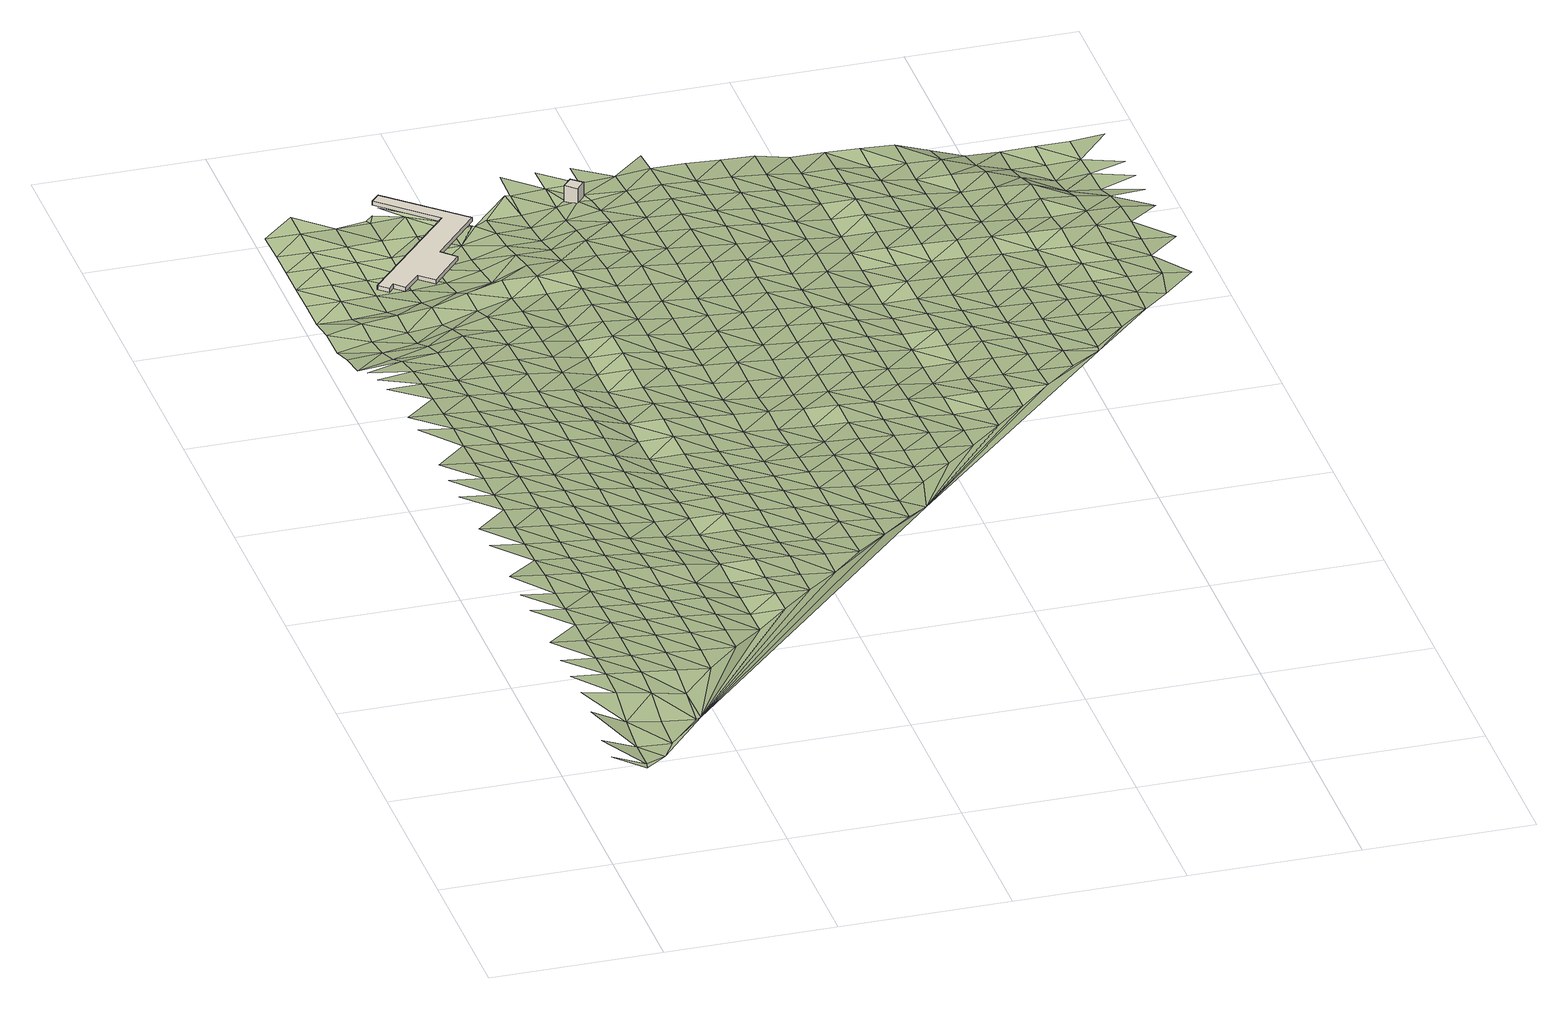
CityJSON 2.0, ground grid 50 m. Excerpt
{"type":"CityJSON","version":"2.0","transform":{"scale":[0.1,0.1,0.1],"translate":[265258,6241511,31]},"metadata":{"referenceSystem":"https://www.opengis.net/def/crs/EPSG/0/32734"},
"CityObjects":{
"building1":{"type":"Building","attributes":{"building":"roof","building:levels":"1","footprint":{"type":"Polygon"},"plus_code":"CCX4X4XW+XFR","ground_height":38.72,"bottom_roof_height":41.52,"roof_height":42.82},"geometry":[{"type":"Solid","lod":"1","boundaries":[[[[0,1,2,3]],[[1,4,5,2]],[[4,6,7,5]],[[6,8,9,7]],[[8,10,11,9]],[[10,12,13,11]],[[12,14,15,13]],[[14,16,17,15]],[[16,18,19,17]],[[18,20,21,19]],[[20,22,23,21]],[[22,0,3,23]],[[3,2,5,7,9,11,13,15,17,19,21,23]],[[22,20,18,16,14,12,10,8,6,4,1,0]]]]}]},
"building2":{"type":"Building","attributes":{"building":"guardhouse","building:levels":"1","footprint":{"type":"Polygon"},"plus_code":"CGX6XCXV+XPR","ground_height":41.67,"building_height":4.1,"roof_height":45.77},"geometry":[{"type":"Solid","lod":"1","boundaries":[[[[24,25,26,27]],[[25,28,29,26]],[[28,30,31,29]],[[30,24,27,31]],[[27,26,29,31]],[[30,28,25,24]]]]}]},
"terrain1":{"type":"TINRelief","geometry":[{"type":"CompositeSurface","lod":"1","boundaries":[[[32,33,34]],[[33,35,36]],[[35,37,38]],[[39,33,32]],[[33,39,35]],[[40,37,41]],[[42,37,35]],[[35,39,42]],[[43,41,44]],[[45,46,44]],[[41,37,47]],[[37,42,48]],[[41,47,44]],[[47,37,48]],[[45,49,50]],[[51,50,49]],[[39,52,42]],[[44,53,45]],[[53,44,47]],[[48,42,54]],[[55,49,45]],[[56,57,51]],[[48,54,47]],[[45,53,55]],[[54,42,52]],[[56,58,59]],[[53,47,60]],[[51,49,61]],[[49,55,62]],[[60,47,54]],[[61,56,51]],[[58,63,64]],[[61,49,62]],[[53,65,55]],[[60,54,52]],[[64,63,66]],[[65,53,60]],[[67,58,56]],[[62,55,68]],[[56,61,69]],[[68,55,65]],[[58,67,63]],[[56,69,67]],[[70,66,71]],[[62,72,61]],[[73,60,52]],[[72,62,68]],[[63,74,66]],[[60,73,65]],[[71,75,76]],[[69,61,77]],[[63,67,74]],[[68,65,73]],[[78,76,75]],[[77,61,72]],[[66,79,71]],[[69,80,67]],[[79,66,74]],[[72,68,81]],[[80,69,77]],[[82,75,71]],[[81,68,73]],[[83,84,78]],[[67,85,74]],[[73,52,86]],[[71,79,82]],[[72,87,77]],[[85,67,80]],[[83,88,89]],[[72,81,87]],[[79,74,90]],[[78,75,91]],[[75,82,92]],[[80,77,93]],[[90,74,85]],[[91,83,78]],[[88,94,95]],[[91,75,92]],[[77,87,93]],[[79,96,82]],[[73,86,81]],[[85,80,97]],[[95,94,98]],[[96,79,90]],[[87,81,86]],[[97,80,93]],[[99,86,52]],[[100,88,83]],[[92,82,101]],[[83,91,102]],[[85,103,90]],[[101,82,96]],[[88,100,94]],[[87,104,93]],[[103,85,97]],[[105,98,106]],[[83,102,100]],[[92,107,91]],[[104,87,86]],[[96,90,108]],[[107,92,101]],[[94,109,98]],[[97,93,110]],[[108,90,103]],[[106,111,112]],[[102,91,113]],[[94,100,109]],[[110,93,104]],[[101,96,114]],[[115,112,111]],[[113,91,107]],[[103,97,116]],[[98,117,106]],[[96,108,114]],[[52,118,99]],[[102,119,100]],[[117,98,109]],[[116,97,110]],[[107,101,120]],[[104,86,99]],[[119,102,113]],[[103,121,108]],[[122,111,106]],[[120,101,114]],[[115,123,124]],[[100,125,109]],[[104,99,110]],[[121,103,116]],[[106,117,122]],[[126,113,107]],[[125,100,119]],[[114,108,127]],[[107,120,126]],[[123,128,129]],[[117,109,130]],[[131,115,111]],[[116,110,132]],[[127,108,121]],[[111,122,133]],[[134,119,113]],[[130,109,125]],[[99,132,110]],[[120,114,135]],[[115,131,123]],[[52,136,118]],[[128,137,138]],[[131,111,133]],[[113,126,134]],[[121,116,139]],[[117,140,122]],[[114,127,135]],[[125,119,141]],[[140,117,130]],[[132,139,116]],[[142,143,144]],[[128,123,145]],[[137,146,143]],[[141,119,134]],[[133,122,147]],[[126,120,148]],[[120,135,149]],[[123,131,145]],[[142,144,150]],[[127,121,151]],[[143,146,144]],[[139,152,121]],[[147,122,140]],[[153,130,125]],[[154,137,128]],[[126,148,134]],[[99,118,132]],[[141,155,125]],[[148,120,149]],[[133,156,131]],[[127,151,135]],[[121,152,151]],[[145,154,128]],[[140,130,153]],[[150,157,158]],[[125,155,153]],[[156,133,147]],[[136,52,159]],[[160,146,137]],[[161,139,132]],[[162,141,134]],[[157,150,144]],[[163,149,135]],[[164,145,131]],[[154,160,137]],[[162,134,148]],[[165,166,158]],[[139,161,152]],[[140,167,147]],[[164,131,156]],[[135,151,163]],[[132,118,161]],[[146,168,144]],[[141,169,155]],[[153,167,140]],[[158,157,165]],[[160,168,146]],[[169,141,162]],[[152,170,151]],[[156,147,171]],[[148,149,172]],[[145,173,154]],[[163,174,149]],[[145,164,175]],[[155,176,153]],[[177,157,144]],[[178,166,179]],[[152,161,170]],[[166,165,180]],[[167,171,147]],[[162,148,172]],[[168,177,144]],[[155,169,176]],[[172,149,174]],[[145,175,173]],[[164,156,181]],[[160,154,182]],[[151,183,163]],[[179,184,178]],[[166,180,179]],[[167,153,185]],[[165,157,186]],[[171,181,156]],[[183,151,170]],[[118,136,161]],[[162,187,169]],[[153,176,185]],[[177,186,157]],[[154,173,182]],[[160,188,168]],[[189,174,163]],[[187,162,172]],[[184,190,191]],[[192,180,165]],[[171,167,193]],[[161,136,170]],[[164,194,175]],[[181,195,164]],[[179,196,184]],[[163,183,189]],[[159,52,197]],[[169,198,176]],[[160,182,188]],[[185,193,167]],[[186,192,165]],[[177,168,199]],[[173,175,194]],[[184,196,190]],[[164,195,194]],[[198,169,187]],[[191,200,201]],[[183,170,202]],[[203,181,171]],[[180,204,179]],[[172,174,205]],[[174,189,206]],[[176,207,185]],[[168,188,199]],[[202,170,136]],[[192,204,180]],[[193,203,171]],[[208,186,177]],[[187,172,205]],[[191,190,200]],[[176,198,207]],[[205,174,206]],[[173,209,182]],[[210,195,181]],[[201,211,212]],[[183,213,189]],[[196,179,214]],[[173,194,215]],[[177,199,208]],[[213,183,202]],[[203,210,181]],[[214,179,204]],[[188,182,209]],[[216,193,185]],[[186,217,192]],[[187,218,198]],[[201,200,211]],[[185,207,219]],[[173,215,209]],[[196,220,190]],[[206,189,221]],[[218,187,205]],[[193,216,203]],[[195,222,194]],[[185,219,216]],[[186,208,217]],[[210,223,195]],[[196,214,220]],[[221,189,213]],[[199,188,224]],[[202,136,159]],[[225,204,192]],[[207,198,226]],[[212,211,227]],[[200,190,228]],[[206,229,205]],[[222,215,194]],[[224,188,209]],[[195,223,222]],[[226,198,218]],[[202,159,213]],[[230,210,203]],[[214,204,225]],[[190,220,228]],[[192,217,225]],[[229,206,221]],[[219,207,231]],[[230,203,216]],[[232,211,200]],[[208,199,233]],[[234,209,215]],[[218,205,235]],[[236,199,224]],[[231,207,226]],[[237,223,210]],[[221,213,238]],[[214,239,220]],[[200,228,232]],[[235,205,229]],[[215,222,234]],[[52,240,197]],[[217,208,233]],[[199,236,233]],[[159,238,213]],[[230,237,210]],[[225,239,214]],[[216,219,241]],[[242,227,211]],[[226,218,243]],[[219,231,244]],[[245,224,209]],[[228,220,246]],[[229,221,247]],[[234,248,209]],[[211,232,242]],[[243,218,235]],[[241,230,216]],[[222,223,249]],[[219,244,241]],[[237,250,223]],[[239,246,220]],[[238,247,221]],[[224,245,236]],[[225,217,251]],[[226,252,231]],[[245,209,248]],[[217,233,253]],[[232,228,254]],[[235,229,255]],[[223,250,249]],[[252,226,243]],[[251,239,225]],[[256,234,222]],[[217,253,251]],[[246,254,228]],[[229,247,255]],[[244,231,257]],[[238,159,258]],[[259,237,230]],[[230,241,260]],[[261,242,232]],[[233,236,262]],[[243,235,263]],[[245,264,236]],[[257,231,252]],[[222,249,256]],[[265,248,234]],[[237,259,250]],[[258,247,238]],[[266,246,239]],[[254,261,232]],[[230,260,259]],[[255,263,235]],[[244,267,241]],[[262,253,233]],[[236,264,262]],[[239,251,266]],[[243,268,252]],[[267,244,257]],[[234,256,265]],[[245,248,269]],[[261,270,242]],[[263,268,243]],[[254,246,271]],[[260,241,272]],[[273,255,247]],[[250,274,249]],[[270,275,242]],[[246,266,276]],[[250,259,277]],[[247,258,278]],[[269,264,245]],[[251,253,279]],[[257,252,280]],[[269,248,265]],[[272,241,267]],[[281,253,262]],[[159,197,258]],[[255,273,263]],[[246,276,271]],[[273,247,278]],[[250,277,274]],[[268,280,252]],[[254,282,261]],[[251,279,266]],[[260,283,259]],[[284,256,249]],[[253,281,279]],[[267,257,285]],[[260,272,283]],[[286,275,270]],[[287,262,264]],[[268,263,288]],[[254,271,282]],[[289,264,269]],[[280,285,257]],[[274,284,249]],[[290,265,256]],[[270,261,291]],[[277,259,292]],[[276,266,293]],[[273,288,263]],[[294,272,267]],[[278,258,197]],[[264,289,287]],[[292,259,283]],[[279,293,266]],[[295,281,262]],[[270,291,286]],[[296,280,268]],[[261,282,291]],[[294,267,285]],[[256,284,290]],[[297,269,265]],[[278,197,273]],[[288,296,268]],[[276,298,271]],[[272,299,283]],[[274,277,300]],[[262,287,295]],[[292,301,277]],[[293,302,276]],[[303,279,281]],[[304,285,280]],[[290,297,265]],[[299,272,294]],[[282,271,298]],[[305,289,269]],[[306,288,273]],[[284,274,300]],[[276,302,298]],[[277,301,300]],[[296,304,280]],[[307,292,283]],[[281,295,303]],[[306,273,197]],[[308,293,279]],[[269,297,305]],[[307,283,299]],[[282,309,291]],[[310,294,285]],[[311,287,289]],[[290,284,312]],[[288,313,296]],[[304,314,285]],[[301,292,315]],[[293,308,302]],[[282,298,309]],[[316,317,291]],[[279,303,308]],[[313,288,306]],[[284,300,312]],[[294,310,299]],[[287,311,295]],[[310,285,314]],[[289,305,311]],[[292,307,315]],[[297,290,318]],[[319,298,302]],[[300,301,320]],[[321,304,296]],[[312,322,290]],[[296,313,323]],[[309,316,291]],[[306,197,324]],[[320,301,315]],[[302,308,319]],[[297,318,305]],[[303,295,325]],[[307,299,326]],[[309,298,316]],[[318,290,322]],[[310,327,299]],[[311,328,295]],[[296,323,321]],[[304,329,314]],[[306,324,313]],[[312,300,330]],[[307,326,315]],[[331,316,298]],[[303,325,308]],[[332,298,319]],[[295,328,325]],[[326,299,327]],[[330,300,320]],[[298,332,331]],[[305,333,311]],[[304,321,329]],[[310,314,334]],[[335,322,312]],[[336,323,313]],[[333,305,318]],[[308,337,319]],[[240,324,197]],[[335,312,330]],[[336,313,324]],[[334,327,310]],[[328,311,338]],[[339,320,315]],[[334,314,329]],[[326,340,315]],[[325,337,308]],[[331,332,341]],[[338,311,333]],[[342,318,322]],[[332,319,343]],[[321,323,344]],[[345,322,335]],[[339,315,340]],[[346,323,336]],[[347,330,320]],[[337,343,319]],[[348,325,328]],[[349,326,327]],[[329,321,344]],[[342,322,345]],[[350,327,334]],[[351,328,338]],[[323,346,344]],[[324,240,336]],[[332,352,341]],[[318,353,333]],[[320,339,347]],[[331,341,354]],[[355,335,330]],[[343,352,332]],[[328,351,348]],[[349,327,350]],[[356,340,326]],[[325,357,337]],[[318,342,353]],[[358,334,329]],[[359,338,333]],[[329,344,360]],[[347,355,330]],[[361,345,335]],[[362,346,336]],[[341,352,363]],[[326,349,356]],[[325,348,357]],[[336,240,362]],[[339,340,364]],[[343,337,365]],[[333,353,359]],[[358,329,360]],[[363,354,341]],[[366,350,334]],[[367,351,338]],[[335,355,361]],[[342,345,368]],[[339,364,347]],[[344,346,369]],[[364,340,356]],[[337,357,365]],[[343,370,352]],[[334,358,366]],[[338,359,367]],[[353,342,368]],[[348,351,371]],[[372,349,350]],[[369,360,344]],[[368,345,361]],[[346,362,369]],[[363,373,354]],[[343,365,370]],[[374,363,352]],[[357,348,371]],[[355,347,375]],[[351,367,371]],[[372,350,366]],[[364,376,347]],[[377,356,349]],[[363,374,373]],[[378,358,360]],[[359,353,379]],[[355,375,361]],[[374,352,370]],[[353,368,380]],[[381,360,369]],[[375,347,376]],[[240,382,362]],[[349,372,377]],[[358,378,366]],[[359,379,367]],[[383,364,356]],[[357,384,365]],[[378,360,381]],[[353,380,379]],[[357,371,385]],[[386,373,387]],[[368,361,388]],[[370,365,384]],[[382,369,362]],[[375,389,361]],[[373,374,387]],[[377,383,356]],[[357,385,384]],[[366,390,372]],[[391,376,364]],[[388,380,368]],[[371,367,392]],[[388,361,389]],[[390,366,378]],[[379,393,367]],[[394,374,370]],[[395,381,369]],[[364,383,391]],[[374,396,387]],[[392,385,371]],[[377,372,397]],[[398,375,376]],[[370,384,399]],[[367,393,392]],[[394,396,374]],[[394,370,399]],[[382,240,400]],[[395,369,382]],[[390,397,372]],[[378,381,401]],[[402,379,380]],[[403,380,388]],[[30,387,396]],[[398,376,391]],[[404,389,375]],[[401,390,378]],[[405,384,385]],[[406,383,377]],[[401,381,395]],[[380,403,402]],[[397,407,377]],[[408,385,392]],[[409,393,379]],[[387,410,411]],[[399,412,394]],[[375,398,404]],[[410,387,30]],[[413,388,389]],[[405,399,384]],[[394,412,414]],[[377,407,406]],[[385,408,405]],[[415,397,390]],[[416,391,383]],[[379,402,409]],[[30,414,410]],[[417,392,393]],[[413,389,404]],[[390,401,415]],[[418,403,388]],[[400,395,382]],[[383,406,416]],[[412,399,419]],[[240,420,400]],[[421,398,391]],[[422,399,405]],[[393,409,417]],[[412,419,414]],[[397,423,407]],[[424,408,392]],[[388,413,418]],[[397,415,425]],[[401,395,426]],[[427,402,403]],[[419,399,422]],[[421,391,416]],[[410,414,428]],[[429,404,398]],[[397,425,423]],[[392,417,424]],[[401,426,415]],[[406,407,430]],[[408,431,405]],[[426,395,400]],[[403,418,427]],[[432,409,402]],[[428,433,410]],[[428,414,419]],[[398,421,429]],[[434,413,404]],[[406,430,416]],[[430,407,423]],[[408,424,431]],[[435,422,405]],[[425,415,436]],[[402,427,432]],[[413,434,418]],[[437,417,409]],[[434,404,429]],[[426,436,415]],[[240,438,420]],[[416,439,421]],[[405,431,435]],[[440,419,422]],[[417,437,424]],[[409,432,437]],[[439,416,430]],[[418,441,427]],[[423,425,442]],[[436,443,425]],[[420,426,400]],[[421,444,429]],[[440,422,435]],[[441,418,434]],[[445,428,419]],[[424,446,431]],[[425,443,442]],[[444,421,439]],[[426,420,436]],[[432,427,447]],[[448,430,423]],[[437,446,424]],[[429,449,434]],[[445,419,440]],[[441,447,427]],[[435,431,450]],[[449,429,444]],[[448,423,442]],[[451,443,436]],[[452,439,430]],[[438,240,453]],[[446,450,431]],[[454,441,434]],[[437,432,455]],[[436,420,451]],[[447,456,432]],[[457,428,445]],[[435,458,440]],[[439,452,444]],[[454,434,449]],[[430,448,452]],[[443,459,442]],[[437,455,446]],[[450,458,435]],[[456,455,432]],[[459,443,451]],[[445,440,460]],[[441,461,447]],[[462,449,444]],[[441,454,463]],[[450,446,464]],[[458,460,440]],[[462,444,452]],[[448,442,465]],[[441,463,461]],[[466,442,459]],[[464,446,455]],[[467,454,449]],[[438,451,420]],[[447,468,456]],[[448,465,452]],[[449,462,467]],[[465,442,466]],[[460,469,445]],[[450,470,458]],[[447,461,468]],[[450,464,471]],[[472,455,456]],[[459,451,473]],[[470,460,458]],[[454,474,463]],[[454,467,475]],[[450,471,470]],[[476,453,240]],[[459,473,466]],[[455,472,464]],[[462,452,477]],[[456,468,472]],[[473,451,438]],[[465,478,452]],[[461,463,474]],[[454,475,474]],[[462,477,467]],[[477,452,478]],[[469,460,479]],[[480,471,464]],[[460,470,481]],[[482,465,466]],[[473,483,466]],[[464,472,480]],[[475,467,484]],[[468,461,485]],[[460,481,479]],[[461,474,486]],[[470,471,487]],[[466,483,482]],[[477,484,467]],[[465,488,478]],[[461,486,485]],[[471,480,487]],[[472,468,489]],[[453,473,438]],[[490,481,470]],[[475,491,474]],[[484,492,475]],[[465,482,488]],[[473,453,483]],[[489,480,472]],[[493,477,478]],[[470,487,490]],[[468,485,489]],[[491,486,474]],[[475,492,491]],[[477,493,484]],[[493,478,488]],[[481,494,479]],[[490,495,481]],[[486,496,485]],[[482,483,497]],[[487,480,498]],[[483,453,499]],[[500,480,489]],[[501,492,484]],[[481,495,494]],[[486,491,496]],[[498,490,487]],[[488,482,497]],[[484,493,501]],[[483,499,497]],[[498,480,500]],[[502,489,485]],[[503,485,496]],[[504,495,490]],[[491,492,505]],[[493,488,506]],[[492,501,507]],[[504,490,498]],[[485,503,502]],[[497,506,488]],[[508,499,453]],[[509,500,489]],[[492,507,505]],[[496,491,510]],[[501,493,511]],[[512,494,495]],[[495,504,513]],[[489,502,509]],[[506,511,493]],[[496,510,503]],[[497,499,514]],[[515,498,500]],[[510,491,505]],[[516,507,501]],[[495,513,512]],[[504,498,515]],[[514,506,497]],[[511,516,501]],[[514,499,508]],[[515,500,509]],[[502,503,517]],[[510,518,503]],[[476,508,453]],[[519,513,504]],[[505,507,520]],[[521,511,506]],[[516,522,507]],[[502,517,509]],[[503,518,517]],[[504,515,519]],[[506,514,521]],[[507,522,520]],[[523,510,505]],[[516,511,524]],[[513,525,512]],[[509,526,515]],[[519,527,513]],[[511,521,528]],[[508,476,514]],[[505,520,523]],[[526,509,517]],[[529,518,510]],[[513,527,525]],[[511,528,524]],[[516,530,522]],[[531,519,515]],[[514,532,521]],[[510,523,529]],[[531,515,526]],[[533,517,518]],[[514,476,532]],[[516,524,530]],[[534,527,519]],[[522,535,520]],[[528,521,536]],[[531,534,519]],[[518,529,533]],[[532,536,521]],[[537,526,517]],[[522,530,535]],[[527,538,525]],[[539,523,520]],[[528,540,524]],[[526,537,531]],[[538,527,534]],[[517,533,537]],[[536,541,528]],[[535,539,520]],[[530,524,540]],[[542,529,523]],[[528,541,540]],[[532,476,543]],[[534,531,544]],[[538,545,525]],[[532,543,536]],[[523,539,542]],[[544,531,537]],[[533,529,546]],[[535,530,547]],[[530,540,548]],[[538,534,549]],[[533,546,537]],[[536,550,541]],[[551,534,544]],[[529,542,546]],[[539,535,547]],[[530,548,547]],[[549,545,538]],[[551,549,534]],[[536,543,550]],[[552,540,541]],[[542,539,553]],[[544,537,554]],[[476,555,543]],[[546,556,537]],[[552,548,540]],[[539,547,553]],[[541,550,552]],[[544,554,551]],[[545,549,557]],[[554,537,556]],[[558,546,542]],[[553,559,542]],[[547,548,560]],[[552,561,548]],[[549,551,562]],[[550,543,555]],[[554,563,551]],[[559,558,542]],[[560,553,547]],[[564,556,546]],[[548,561,560]],[[550,555,552]],[[549,562,557]],[[562,551,563]],[[546,558,564]],[[565,554,556]],[[552,566,561]],[[553,567,559]],[[560,568,553]],[[555,566,552]],[[562,569,557]],[[565,556,564]],[[570,563,554]],[[553,568,567]],[[571,560,561]],[[572,558,559]],[[571,561,566]],[[554,565,570]],[[573,562,563]],[[559,567,572]],[[568,560,574]],[[575,564,558]],[[555,576,566]],[[573,563,570]],[[560,571,574]],[[577,569,562]],[[558,572,575]],[[578,565,564]],[[567,568,579]],[[562,573,577]],[[568,574,580]],[[571,566,581]],[[578,564,575]],[[582,570,565]],[[568,580,579]],[[581,566,576]],[[571,581,574]],[[572,567,583]],[[565,578,582]],[[584,573,570]],[[572,583,575]],[[567,579,583]],[[585,580,574]],[[584,570,582]],[[585,574,581]],[[586,577,573]],[[575,587,578]],[[580,588,579]],[[587,575,583]],[[589,581,576]],[[573,584,586]],[[585,588,580]],[[578,590,582]],[[590,578,587]],[[581,589,585]],[[591,583,579]],[[592,579,588]],[[582,593,584]],[[593,582,590]],[[579,592,591]],[[594,587,583]],[[584,595,586]],[[588,585,596]],[[587,594,590]],[[595,584,593]],[[583,591,594]],[[588,596,592]],[[597,586,595]],[[593,590,598]],[[590,594,599]],[[591,592,600]],[[590,599,598]],[[601,595,593]],[[591,600,594]],[[595,601,597]],[[593,598,601]],[[599,594,602]],[[599,603,598]],[[604,597,601]],[[598,605,601]],[[606,604,601]]]}]}
},
"vertices":[
[321,3467,105],[479,3324,105],[479,3324,118],[321,3467,118],[206,3021,105],[206,3021,118],[234,2996,105],[234,2996,118],[250,3015,105],[250,3015,118],[278,2989,105],[278,2989,118],[328,3043,105],[328,3043,118],[370,3005,105],[370,3005,118],[462,3111,105],[462,3111,118],[423,3149,105],[423,3149,118],[560,3303,105],[560,3303,118],[345,3493,105],[345,3493,118],
[836,3350,98],[867,3323,98],[867,3323,148],[836,3350,148],[893,3353,98],[893,3353,148],[862,3380,98],[862,3380,148],
[100,3,292],[104,25,292],[4,25,330],[104,120,292],[4,120,330],[104,225,314],[4,225,362],[167,58,287],[4,325,367],[104,325,349],[205,120,287],[4,425,362],[104,425,354],[104,525,349],[4,525,358],[205,325,333],[205,225,299],[104,630,346],[4,630,355],[104,725,342],[319,232,289],[205,425,344],[305,225,289],[205,525,341],[104,825,337],[4,825,348],[104,920,333],[4,920,344],[305,325,313],[205,725,333],[205,630,338],[104,1025,333],[4,1025,344],[305,425,334],[104,1125,323],[205,920,323],[305,525,333],[205,825,328],[4,1225,330],[104,1225,319],[305,630,330],[405,425,322],[205,1025,323],[104,1325,316],[4,1325,327],[305,725,326],[104,1430,312],[205,1125,314],[305,825,320],[405,525,325],[205,1225,309],[104,1525,307],[4,1525,316],[305,920,315],[505,525,318],[405,630,322],[104,1625,303],[4,1625,313],[305,1025,315],[205,1430,302],[205,1325,305],[405,725,319],[104,1720,299],[4,1720,309],[305,1125,305],[405,825,313],[104,1825,294],[605,630,297],[205,1625,293],[305,1225,300],[205,1525,298],[405,920,307],[505,630,314],[4,1925,305],[104,1925,294],[305,1325,295],[405,1025,307],[205,1720,289],[505,725,311],[104,2025,284],[4,2025,290],[305,1430,291],[405,1125,295],[104,2125,275],[505,825,307],[205,1825,284],[705,725,294],[305,1525,288],[405,1225,287],[505,920,301],[205,1925,284],[104,2230,265],[4,2230,263],[305,1625,282],[405,1325,279],[505,1025,301],[104,2325,251],[4,2325,240],[305,1720,279],[205,2125,270],[605,725,294],[205,2025,276],[405,1430,276],[505,1125,287],[805,825,282],[104,2425,227],[4,2425,207],[605,825,290],[305,1825,275],[405,1525,276],[4,2625,136],[4,2520,160],[104,2625,142],[205,2230,260],[104,2520,180],[305,1925,275],[505,1325,268],[505,1225,276],[4,2725,102],[605,1025,285],[605,920,285],[405,1720,268],[205,2325,251],[405,1625,272],[305,2025,265],[104,2725,121],[4,2825,102],[905,920,269],[205,2425,238],[705,825,290],[505,1430,264],[605,1125,272],[305,2125,261],[104,2825,121],[4,2925,80],[405,1825,265],[205,2520,205],[505,1525,263],[705,920,285],[405,1925,265],[605,1325,262],[305,2325,246],[605,1225,266],[305,2230,256],[505,1625,260],[205,2625,155],[4,3030,79],[104,3030,79],[104,2925,80],[405,2025,255],[305,2425,237],[705,1025,285],[4,3125,78],[505,1720,257],[205,2725,132],[605,1430,255],[305,2520,222],[705,1125,272],[104,3225,76],[4,3225,76],[205,2825,132],[505,1825,254],[405,2230,247],[405,2125,251],[104,3125,78],[1106,1125,241],[605,1525,244],[305,2625,183],[104,3320,72],[4,3320,73],[805,920,278],[505,1925,254],[205,2925,86],[705,1325,262],[705,1225,266],[605,1625,235],[305,2725,142],[405,2425,232],[505,2025,243],[104,3430,69],[4,3430,70],[805,1025,278],[205,3030,79],[405,2325,240],[605,1825,226],[305,2825,142],[705,1430,255],[605,1720,229],[205,3125,75],[805,1125,265],[505,2230,236],[505,2125,240],[405,2520,222],[305,2925,100],[705,1525,244],[104,3525,68],[205,3225,76],[805,1225,259],[605,1925,226],[705,1625,235],[205,3320,73],[405,2725,170],[505,2325,231],[805,1325,256],[405,2625,207],[605,2025,219],[905,1025,269],[305,3030,80],[1273,1290,210],[705,1825,226],[205,3430,68],[805,1430,251],[705,1720,229],[505,2520,217],[305,3125,77],[905,1125,258],[505,2425,225],[605,2230,212],[605,2125,214],[405,2925,115],[805,1525,240],[405,2825,170],[305,3225,75],[905,1225,252],[605,2325,212],[805,1625,230],[1006,1025,260],[705,2025,219],[705,1925,226],[305,3320,75],[505,2725,194],[905,1325,248],[505,2625,209],[605,2425,209],[405,3030,88],[805,1720,222],[905,1430,244],[605,2520,203],[305,3430,70],[405,3225,77],[805,1825,216],[1006,1225,244],[705,2230,212],[297,3443,70],[405,3125,78],[705,2125,214],[1006,1125,250],[505,2925,130],[905,1525,237],[505,2825,194],[405,3320,73],[805,1925,216],[705,2325,212],[905,1625,226],[321,3467,70],[605,2725,192],[1006,1325,238],[605,2625,198],[705,2425,209],[405,3430,73],[805,2025,207],[505,3030,110],[905,1720,217],[605,2825,192],[1006,1430,235],[705,2520,203],[505,3225,80],[905,1825,208],[805,2230,200],[805,2125,204],[505,3125,91],[605,2925,170],[1006,1525,232],[705,2625,198],[1106,1225,235],[905,1925,208],[605,3030,144],[505,3320,74],[1006,1720,209],[705,2725,192],[805,2325,199],[1106,1325,227],[1006,1625,222],[905,2025,197],[560,3303,91],[345,3493,77],[805,2520,193],[605,3125,120],[905,2125,194],[1106,1525,221],[805,2425,197],[1106,1430,223],[1206,1225,225],[705,2925,170],[1006,1925,200],[1006,1825,200],[705,2825,192],[1106,1625,214],[905,2230,192],[567,3297,91],[605,3225,104],[805,2625,188],[1106,1720,202],[905,2325,188],[1206,1325,219],[705,3030,144],[805,2725,184],[1006,2125,186],[1006,2025,188],[605,3320,91],[905,2520,180],[705,3125,120],[1206,1525,209],[905,2425,184],[1206,1430,213],[1006,2230,185],[805,2925,170],[1106,1925,193],[1106,1825,193],[805,2825,184],[705,3225,104],[905,2625,177],[690,3433,92],[1006,2325,181],[1106,2025,181],[805,3030,158],[1206,1720,197],[905,2725,175],[1206,1625,205],[1006,2425,177],[1306,1430,205],[705,3320,91],[1106,2125,179],[805,3125,136],[1206,1825,189],[905,2825,175],[1006,2520,172],[1306,1525,200],[805,3225,112],[905,2925,166],[1206,1925,189],[705,3430,92],[805,3320,100],[1106,2325,172],[1106,2230,177],[1206,2025,175],[1306,1720,191],[1006,2725,166],[1006,2625,168],[1306,1625,196],[1406,1525,194],[1206,2125,172],[905,3125,147],[905,3030,158],[705,3525,97],[805,3430,97],[1106,2520,166],[1106,2425,170],[1306,1825,182],[1206,2230,169],[1006,2925,159],[1006,2825,166],[867,3323,107],[1406,1625,189],[836,3350,100],[1306,1925,182],[1206,2325,164],[905,3225,128],[1506,1625,179],[1406,1720,183],[1106,2725,155],[1106,2625,160],[1206,2425,161],[1006,3125,145],[1306,2125,166],[1306,2025,172],[1006,3030,153],[1106,2825,155],[905,3430,98],[805,3525,95],[905,3320,107],[1206,2520,160],[893,3353,107],[1406,1825,176],[1306,2230,162],[1106,2925,151],[1206,2625,154],[1006,3320,120],[1606,1720,173],[1306,2325,157],[1006,3225,136],[1406,2025,165],[1106,3030,146],[1406,1925,176],[1506,1720,173],[1206,2725,147],[1006,3430,104],[1306,2425,153],[1406,2125,159],[1106,3125,140],[1206,2825,147],[905,3525,94],[1306,2520,150],[1106,3225,133],[1506,1825,165],[1206,2925,141],[1706,1825,160],[1406,2230,155],[1106,3320,124],[1306,2625,146],[1506,2025,152],[1506,1925,165],[1406,2325,150],[1106,3430,113],[1206,3030,138],[1306,2725,141],[1506,2125,147],[1406,2425,146],[1206,3125,134],[1606,1825,165],[1506,2230,143],[1807,1925,156],[1406,2520,143],[1306,2925,132],[1306,2825,141],[1106,3525,100],[1206,3225,128],[1606,1925,165],[1206,3320,120],[1406,2725,133],[1506,2325,139],[1406,2625,137],[1306,3030,129],[1606,2125,147],[1606,2025,152],[1506,2425,134],[1406,2825,133],[1206,3430,113],[1306,3225,120],[1306,3125,125],[1406,2925,123],[1706,1925,160],[1506,2625,124],[1506,2520,128],[2004,2105,130],[1606,2325,139],[1606,2230,143],[1306,3430,108],[1406,3030,121],[1306,3320,116],[1706,2125,144],[1706,2025,148],[1606,2425,134],[1506,2825,119],[1506,2725,119],[1406,3125,117],[1706,2230,139],[1506,2925,113],[1406,3225,112],[1606,2625,124],[1606,2520,128],[1706,2325,133],[1406,3430,104],[1406,3320,108],[1606,2725,119],[1807,2125,141],[1506,3125,106],[1807,2025,146],[1506,3030,110],[1706,2425,127],[1606,2925,113],[1606,2825,119],[1506,3225,100],[1706,2625,120],[1807,2230,134],[1706,2520,124],[1907,2025,143],[1606,3030,110],[1706,2725,115],[1807,2325,129],[1506,3430,83],[1506,3320,94],[1907,2125,136],[1606,3125,106],[1807,2425,122],[1706,2925,109],[1706,2825,115],[1606,3225,100],[1807,2625,116],[1907,2230,129],[1807,2520,118],[1807,2725,111],[1907,2425,118],[1606,3430,83],[1706,3030,103],[1606,3320,94],[1907,2325,124],[1807,2825,111],[1907,2520,113],[1706,3125,98],[2007,2125,130],[1807,2925,102],[1706,3225,92],[1907,2625,111],[2007,2230,125],[1807,3030,96],[1706,3320,81],[1907,2725,106],[2007,2425,113],[2007,2325,120],[1907,2825,106],[2107,2230,118],[1807,3125,89],[1706,3430,79],[1907,2925,96],[2007,2625,105],[2007,2520,108],[1807,3320,77],[2107,2325,114],[1807,3225,79],[2107,2425,109],[2007,2725,102],[1907,3125,78],[2203,2322,108],[1907,3030,87],[1807,3430,74],[2007,2925,88],[2007,2825,102],[2107,2625,100],[2107,2520,103],[1907,3320,73],[1907,3225,78],[2007,3030,77],[2007,3125,78],[2207,2425,104],[2107,2825,98],[2107,2725,98],[1907,3430,40],[2007,3225,72],[2207,2520,100],[2107,2925,79],[2007,3320,38],[2207,2625,96],[2107,3030,79],[2285,2404,98],[2007,3430,6],[2107,3125,72],[2207,2825,93],[2207,2725,93],[2307,2520,95],[2107,3225,36],[2207,2925,82],[2107,3320,8],[2307,2625,92],[2107,3430,3],[2207,3030,71],[2307,2725,88],[2391,2519,86],[2207,3125,34],[2307,2925,80],[2307,2825,88],[2207,3225,9],[2307,3030,55],[2207,3320,5],[2407,2725,80],[2207,3430,4],[2307,3225,17],[2307,3125,21],[2407,2925,66],[2307,3320,8],[2407,3030,59],[2407,3125,50],[2307,3430,4],[2407,3225,39],[2407,3430,11]
]}
